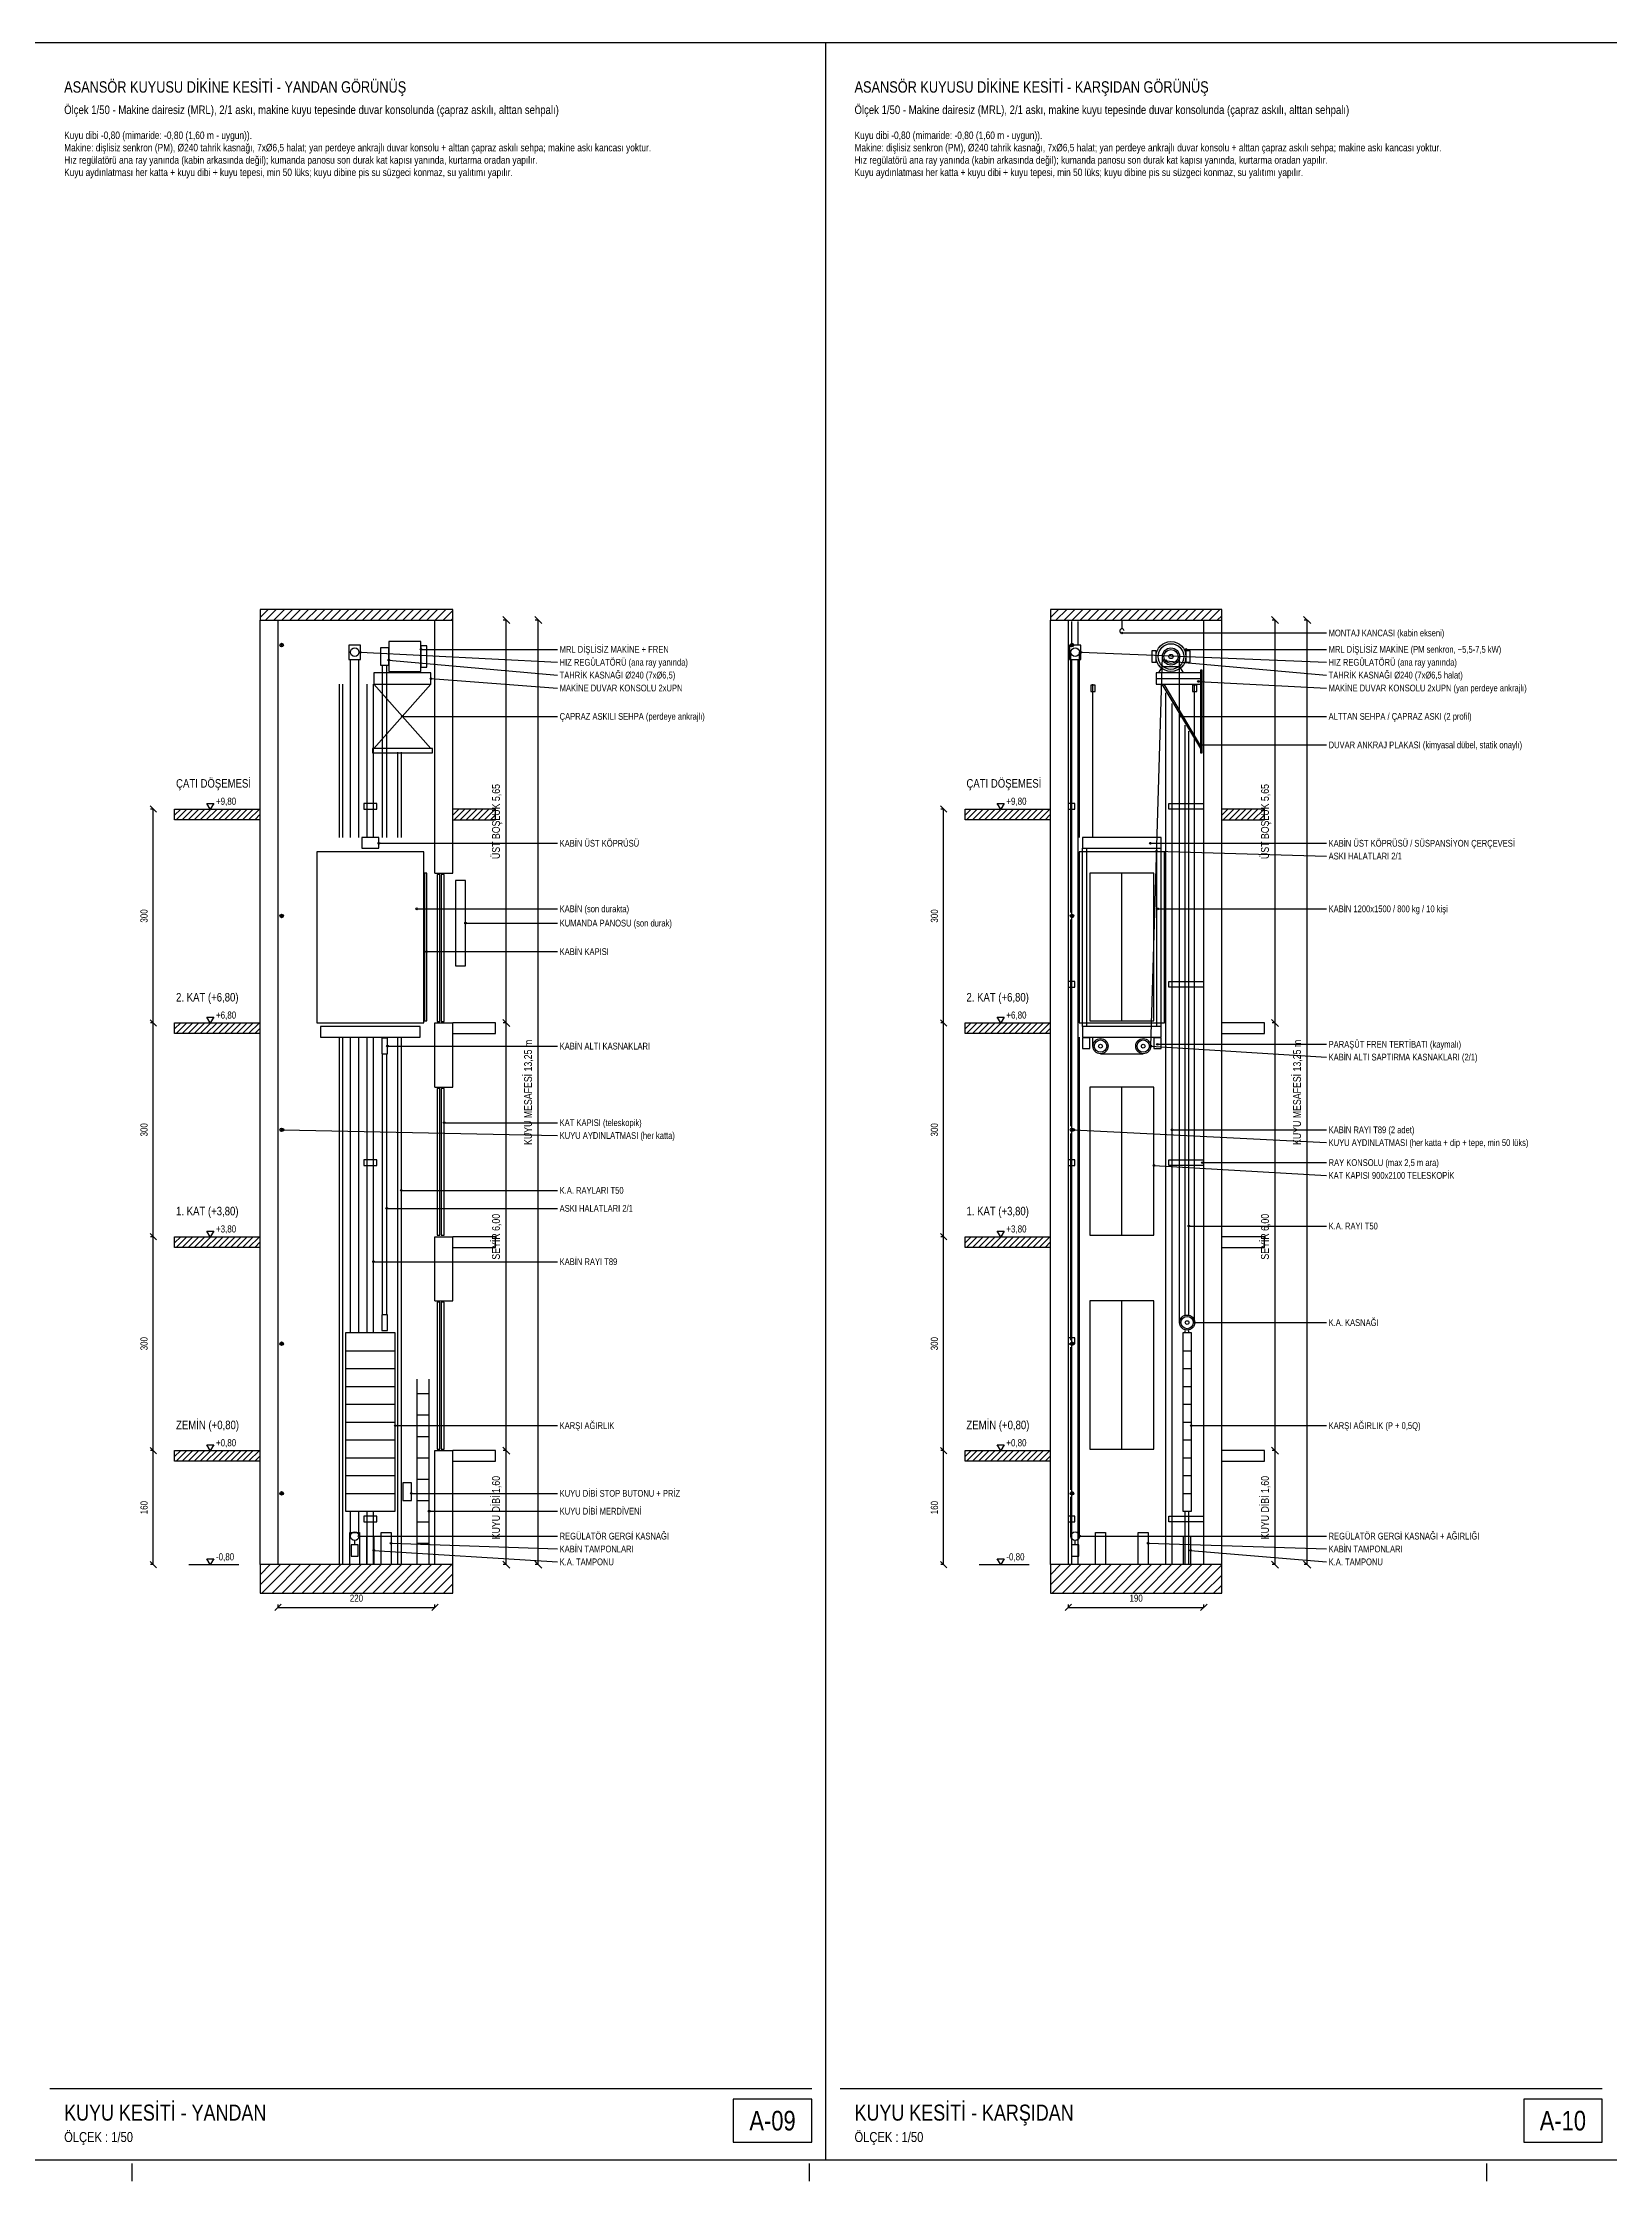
# Model space of a CAD drawing. Header units: centimetres. Extents: x 0 to 12847, y -30 to 2970.
# Drawn here: x 8524 to 10722, y -30 to 2970 of the extents above; entities that cross this region are included whole.
import ezdxf
from ezdxf.enums import TextEntityAlignment as Align

# ---------------------------------------------------------------- set-up
doc = ezdxf.new("R2010")
doc.units = ezdxf.units.CM
doc.linetypes.add('CENTER', pattern=[40, 25, -5, 5, -5])
for name, color, linetype in [('SCOTT-ANTET', 4, 'CONTINUOUS'), ('SCOTT-BASLIK', 5, 'CONTINUOUS'), ('SCOTT-CERCEVE', 7, 'CONTINUOUS'), ('SCOTT-DUVAR', 7, 'CONTINUOUS'), ('SCOTT-EKSEN', 8, 'CENTER'), ('SCOTT-ELEKTRIK', 3, 'CONTINUOUS'), ('SCOTT-HALAT', 6, 'CONTINUOUS'), ('SCOTT-KA', 30, 'CONTINUOUS'), ('SCOTT-KABIN', 5, 'CONTINUOUS'), ('SCOTT-KAPI', 3, 'CONTINUOUS'), ('SCOTT-KOT', 2, 'CONTINUOUS'), ('SCOTT-MOTOR', 6, 'CONTINUOUS'), ('SCOTT-OLCU', 3, 'CONTINUOUS'), ('SCOTT-RAY', 1, 'CONTINUOUS'), ('SCOTT-TARAMA', 8, 'CONTINUOUS'), ('SCOTT-YAZI', 4, 'CONTINUOUS'), ('SCOTT-YUK', 1, 'CONTINUOUS')]:
    doc.layers.add(name, color=color, linetype=linetype)
doc.styles.get("Standard").update_dxf_attribs({"font": 'arial.ttf', "width": 0.8})

msp = doc.modelspace()

# ---------------------------------------------------------------- linework, layer by layer
at = {"layer": 'SCOTT-ANTET'}
for p, q in [((8534.4, 100), (9603, 100)), ((9643, 100), (10711.6, 100))]:
    msp.add_line(p, q, dxfattribs=at)
for points in [[(9493, 25), (9603, 25), (9603, 85), (9493, 85)], [(10601.6, 25), (10711.6, 25), (10711.6, 85), (10601.6, 85)]]:
    msp.add_lwpolyline(points, close=True, dxfattribs=at)
at = {"layer": 'SCOTT-CERCEVE'}
msp.add_line((9623, 0), (9623, 2970), dxfattribs=at)
for points in [[(0, 0), (12846.6, 0), (12846.6, 2970), (0, 2970)], [(100, 0), (12821.6, 0), (12821.6, 2970), (100, 2970)]]:
    msp.add_lwpolyline(points, close=True, dxfattribs=at)
at = {"layer": 'SCOTT-DUVAR'}
for p, q in [((8829.4, 835), (8829.4, 2160)), ((8854.4, 835), (8854.4, 2160)), ((9074.4, 1805), (9074.4, 2160)), ((9099.4, 1805), (9099.4, 2160)), ((9938, 835), (9938, 2160)), ((9963, 835), (9963, 2160)), ((10153, 835), (10153, 2160)), ((10178, 835), (10178, 2160)), ((9074.4, 1805), (9099.4, 1805)), ((9074.4, 1505), (9074.4, 1595)), ((9074.4, 1595), (9099.4, 1595)), ((9099.4, 1505), (9099.4, 1595)), ((9074.4, 1505), (9099.4, 1505)), ((9074.4, 1205), (9074.4, 1295)), ((9074.4, 1295), (9099.4, 1295)), ((9099.4, 1205), (9099.4, 1295)), ((9074.4, 1205), (9099.4, 1205)), ((9074.4, 835), (9074.4, 995)), ((9074.4, 995), (9099.4, 995)), ((9099.4, 835), (9099.4, 995))]:
    msp.add_line(p, q, dxfattribs=at)
for points in [[(8829.4, 2160), (9099.4, 2160), (9099.4, 2175), (8829.4, 2175)], [(9938, 2160), (10178, 2160), (10178, 2175), (9938, 2175)], [(8829.4, 795), (9099.4, 795), (9099.4, 835), (8829.4, 835)], [(9938, 795), (10178, 795), (10178, 835), (9938, 835)]]:
    msp.add_lwpolyline(points, close=True, dxfattribs=at)
for points in [[(8829.4, 1880), (8709.4, 1880), (8709.4, 1895), (8829.4, 1895)], [(9099.4, 1880), (9159.4, 1880), (9159.4, 1895), (9099.4, 1895)], [(9938, 1880), (9818, 1880), (9818, 1895), (9938, 1895)], [(10178, 1880), (10238, 1880), (10238, 1895), (10178, 1895)], [(8829.4, 1580), (8709.4, 1580), (8709.4, 1595), (8829.4, 1595)], [(9099.4, 1580), (9159.4, 1580), (9159.4, 1595), (9099.4, 1595)], [(9938, 1580), (9818, 1580), (9818, 1595), (9938, 1595)], [(10178, 1580), (10238, 1580), (10238, 1595), (10178, 1595)], [(8829.4, 1280), (8709.4, 1280), (8709.4, 1295), (8829.4, 1295)], [(9099.4, 1280), (9159.4, 1280), (9159.4, 1295), (9099.4, 1295)], [(9938, 1280), (9818, 1280), (9818, 1295), (9938, 1295)], [(10178, 1280), (10238, 1280), (10238, 1295), (10178, 1295)], [(8829.4, 980), (8709.4, 980), (8709.4, 995), (8829.4, 995)], [(9099.4, 980), (9159.4, 980), (9159.4, 995), (9099.4, 995)], [(9938, 980), (9818, 980), (9818, 995), (9938, 995)], [(10178, 980), (10238, 980), (10238, 995), (10178, 995)]]:
    msp.add_lwpolyline(points, dxfattribs=at)
at = {"layer": 'SCOTT-EKSEN'}
for p, q in [((8650, -30), (8650, -5)), ((9600, -30), (9600, -5)), ((10550, -30), (10550, -5))]:
    msp.add_line(p, q, dxfattribs=at)
at = {"layer": 'SCOTT-ELEKTRIK'}
for p, q in [((8857.7, 2123.3), (8861.1, 2126.7)), ((8857.7, 2126.7), (8861.1, 2123.3)), ((9966.3, 2123.3), (9969.7, 2126.7)), ((9966.3, 2126.7), (9969.7, 2123.3)), ((8857.7, 1743.3), (8861.1, 1746.7)), ((8857.7, 1746.7), (8861.1, 1743.3)), ((9966.3, 1743.3), (9969.7, 1746.7)), ((9966.3, 1746.7), (9969.7, 1743.3)), ((8857.7, 1443.3), (8861.1, 1446.7)), ((8857.7, 1446.7), (8861.1, 1443.3)), ((9966.3, 1443.3), (9969.7, 1446.7)), ((9966.3, 1446.7), (9969.7, 1443.3)), ((8857.7, 1143.3), (8861.1, 1146.7)), ((8857.7, 1146.7), (8861.1, 1143.3)), ((9966.3, 1143.3), (9969.7, 1146.7)), ((9966.3, 1146.7), (9969.7, 1143.3)), ((8857.7, 933.3), (8861.1, 936.7)), ((8857.7, 936.7), (8861.1, 933.3)), ((9966.3, 933.3), (9969.7, 936.7)), ((9966.3, 936.7), (9969.7, 933.3))]:
    msp.add_line(p, q, dxfattribs=at)
for points in [[(9103.4, 1675), (9117.4, 1675), (9117.4, 1795), (9103.4, 1795)], [(9029.4, 925), (9041.4, 925), (9041.4, 950), (9029.4, 950)]]:
    msp.add_lwpolyline(points, close=True, dxfattribs=at)
for centre in [(8859.4, 2125), (9968, 2125), (8859.4, 1745), (9968, 1745), (8859.4, 1445), (9968, 1445), (8859.4, 1145), (9968, 1145), (8859.4, 935), (9968, 935)]:
    msp.add_circle(centre, 2.5, dxfattribs=at)
at = {"layer": 'SCOTT-HALAT'}
for p, q in [((8955.9, 1855), (8955.9, 2105)), ((8967.9, 1855), (8967.9, 2105)), ((9966.5, 1750), (9966.5, 2115)), ((9978.5, 1855), (9978.5, 2115)), ((10078.6, 1562.4), (10094.9, 2109)), ((10118.9, 1174.6), (10118.9, 2109)), ((9000.9, 1855), (9000.9, 2097)), ((9006.9, 1855), (9006.9, 2097)), ((9997.4, 1855), (9997.4, 2070)), ((10140.1, 1174.6), (10140.1, 2070)), ((9966.5, 1450), (9966.5, 1740)), ((8955.9, 1160), (8955.9, 1575)), ((8967.9, 1160), (8967.9, 1575)), ((9978.5, 875), (9978.5, 1575)), ((9997.4, 1562.4), (9997.4, 1575)), ((9000.9, 1185.6), (9000.9, 1551.4)), ((9006.9, 1185.6), (9006.9, 1551.4)), ((10008, 1551.8), (10068, 1551.8)), ((9966.5, 1150), (9966.5, 1440)), ((9966.5, 940), (9966.5, 1140)), ((9966.5, 875), (9966.5, 930)), ((8955.9, 875), (8955.9, 910)), ((8967.9, 875), (8967.9, 910))]:
    msp.add_line(p, q, dxfattribs=at)
for points in [[(9994.4, 2060), (10000.4, 2060), (10000.4, 2069), (9994.4, 2069)], [(10137.1, 2060), (10143.1, 2060), (10143.1, 2069), (10137.1, 2069)]]:
    msp.add_lwpolyline(points, close=True, dxfattribs=at)
at = {"layer": 'SCOTT-KA'}
for p, q in [((8948.9, 1135), (9018.9, 1135)), ((8948.9, 1110), (9018.9, 1110)), ((10123.5, 1135), (10135.5, 1135)), ((10123.5, 1110), (10135.5, 1110)), ((8948.9, 1085), (9018.9, 1085)), ((10123.5, 1085), (10135.5, 1085)), ((8948.9, 1060), (9018.9, 1060)), ((10123.5, 1060), (10135.5, 1060)), ((8948.9, 1035), (9018.9, 1035)), ((10123.5, 1035), (10135.5, 1035)), ((8948.9, 1010), (9018.9, 1010)), ((10123.5, 1010), (10135.5, 1010)), ((8948.9, 985), (9018.9, 985)), ((8948.9, 960), (9018.9, 960)), ((10123.5, 985), (10135.5, 985)), ((10123.5, 960), (10135.5, 960)), ((8948.9, 935), (9018.9, 935)), ((10123.5, 935), (10135.5, 935))]:
    msp.add_line(p, q, dxfattribs=at)
for points in [[(8948.9, 910), (9018.9, 910), (9018.9, 1160), (8948.9, 1160)], [(10123.5, 910), (10135.5, 910), (10135.5, 1160), (10123.5, 1160)]]:
    msp.add_lwpolyline(points, close=True, dxfattribs=at)
at = {"layer": 'SCOTT-KABIN'}
for p, q in [((9983, 1590), (9983, 1840)), ((9989, 1590), (9989, 1840)), ((10087, 1590), (10087, 1840)), ((10093, 1590), (10093, 1840))]:
    msp.add_line(p, q, dxfattribs=at)
for points in [[(8908.9, 1595), (9058.9, 1595), (9058.9, 1835), (8908.9, 1835)], [(8971.9, 1840), (8995.9, 1840), (8995.9, 1855), (8971.9, 1855)], [(9978, 1595), (10098, 1595), (10098, 1835), (9978, 1835)], [(9983, 1840), (10093, 1840), (10093, 1855), (9983, 1855)], [(8913.9, 1575), (9053.9, 1575), (9053.9, 1590), (8913.9, 1590)], [(9983, 1575), (10093, 1575), (10093, 1590), (9983, 1590)]]:
    msp.add_lwpolyline(points, close=True, dxfattribs=at)
at = {"layer": 'SCOTT-KAPI'}
for p, q in [((10038, 1598), (10038, 1805)), ((10038, 1297), (10038, 1505)), ((10038, 997), (10038, 1205)), ((9049.4, 835), (9049.4, 1095)), ((9066.4, 835), (9066.4, 1095)), ((9049.4, 1075), (9066.4, 1075)), ((9049.4, 1045), (9066.4, 1045)), ((9049.4, 1015), (9066.4, 1015)), ((9049.4, 985), (9066.4, 985)), ((9049.4, 955), (9066.4, 955)), ((9049.4, 925), (9066.4, 925)), ((9049.4, 895), (9066.4, 895)), ((9049.4, 865), (9066.4, 865))]:
    msp.add_line(p, q, dxfattribs=at)
for points in [[(9059.9, 1598), (9062.9, 1598), (9062.9, 1805), (9059.9, 1805)], [(9077.4, 1597), (9081.4, 1597), (9081.4, 1803), (9077.4, 1803)], [(9083.4, 1597), (9087.4, 1597), (9087.4, 1803), (9083.4, 1803)], [(9993, 1598), (10083, 1598), (10083, 1805), (9993, 1805)], [(9077.4, 1297), (9081.4, 1297), (9081.4, 1503), (9077.4, 1503)], [(9083.4, 1297), (9087.4, 1297), (9087.4, 1503), (9083.4, 1503)], [(9993, 1297), (10083, 1297), (10083, 1505), (9993, 1505)], [(9077.4, 997), (9081.4, 997), (9081.4, 1203), (9077.4, 1203)], [(9083.4, 997), (9087.4, 997), (9087.4, 1203), (9083.4, 1203)], [(9993, 997), (10083, 997), (10083, 1205), (9993, 1205)]]:
    msp.add_lwpolyline(points, close=True, dxfattribs=at)
at = {"layer": 'SCOTT-KOT'}
for p, q in [((8729.4, 1895), (8799.4, 1895)), ((9838, 1895), (9908, 1895)), ((8729.4, 1595), (8799.4, 1595)), ((9838, 1595), (9908, 1595)), ((8729.4, 1295), (8799.4, 1295)), ((9838, 1295), (9908, 1295)), ((8729.4, 995), (8799.4, 995)), ((9838, 995), (9908, 995)), ((8729.4, 835), (8799.4, 835)), ((9838, 835), (9908, 835))]:
    msp.add_line(p, q, dxfattribs=at)
for points in [[(8759.4, 1895), (8754.4, 1903), (8764.4, 1903)], [(9868, 1895), (9863, 1903), (9873, 1903)], [(8759.4, 1595), (8754.4, 1603), (8764.4, 1603)], [(9868, 1595), (9863, 1603), (9873, 1603)], [(8759.4, 1295), (8754.4, 1303), (8764.4, 1303)], [(9868, 1295), (9863, 1303), (9873, 1303)], [(8759.4, 995), (8754.4, 1003), (8764.4, 1003)], [(9868, 995), (9863, 1003), (9873, 1003)], [(8759.4, 835), (8754.4, 843), (8764.4, 843)], [(9868, 835), (9863, 843), (9873, 843)]]:
    msp.add_lwpolyline(points, close=True, dxfattribs=at)
at = {"layer": 'SCOTT-MOTOR'}
for p, q in [((10038, 2160), (10038, 2148)), ((9964.5, 2115), (9965.5, 2115)), ((8988.9, 2070), (9068.9, 1980)), ((9068.9, 2070), (8988.9, 1980)), ((9014.9, 2086), (9014.9, 2088)), ((9049.9, 2086), (9049.9, 2088)), ((10086, 2078), (10149.5, 2078)), ((10094, 2070), (10148.5, 1980)), ((10097, 2070), (10148.5, 1983)), ((8961.9, 863), (8961.9, 869)), ((9972.5, 863), (9972.5, 869))]:
    msp.add_line(p, q, dxfattribs=at)
for points in [[(9009.9, 2088), (9054.9, 2088), (9054.9, 2130), (9009.9, 2130)], [(8953.9, 2105), (8969.9, 2105), (8969.9, 2125), (8953.9, 2125)], [(8997.9, 2097), (9009.9, 2097), (9009.9, 2121), (8997.9, 2121)], [(9054.9, 2094), (9062.9, 2094), (9062.9, 2124), (9054.9, 2124)], [(9964.5, 2105), (9980.5, 2105), (9980.5, 2125), (9964.5, 2125)], [(10079.9, 2101), (10085.9, 2101), (10085.9, 2117), (10079.9, 2117)], [(10127.9, 2101), (10133.9, 2101), (10133.9, 2117), (10127.9, 2117)], [(8988.9, 2070), (9068.9, 2070), (9068.9, 2086), (8988.9, 2086)], [(10086, 2070), (10149.5, 2070), (10149.5, 2086), (10086, 2086)], [(10148.5, 1974), (10150.5, 1974), (10150.5, 2090), (10148.5, 2090)], [(8986.9, 1974), (9070.9, 1974), (9070.9, 1980), (8986.9, 1980)], [(8999.9, 1551.4), (9007.9, 1551.4), (9007.9, 1573.4), (8999.9, 1573.4)], [(8999.9, 1163.6), (9007.9, 1163.6), (9007.9, 1185.6), (8999.9, 1185.6)], [(8956.9, 847), (8966.9, 847), (8966.9, 863), (8956.9, 863)], [(9967.5, 847), (9977.5, 847), (9977.5, 863), (9967.5, 863)]]:
    msp.add_lwpolyline(points, close=True, dxfattribs=at)
msp.add_lwpolyline([(10089.9, 2086), (10094.9, 2095), (10118.9, 2095), (10123.9, 2086)], dxfattribs=at)
for centre, radius in [((10106.9, 2109), 21), ((8961.9, 2115), 6), ((9972.5, 2115), 6), ((10106.9, 2109), 18), ((10106.9, 2109), 12), ((10106.9, 2109), 9.84), ((10106.9, 2109), 3), ((10149.7, 2081), 0.9), ((10149.7, 1985), 0.9), ((10008, 1562.4), 10.6), ((10008, 1562.4), 8.69), ((10008, 1562.4), 2.65), ((10068, 1562.4), 10.6), ((10068, 1562.4), 8.69), ((10068, 1562.4), 2.65), ((10129.5, 1174.6), 10.6), ((10129.5, 1174.6), 8.69), ((10129.5, 1174.6), 2.65), ((8961.9, 875), 6), ((9972.5, 875), 6)]:
    msp.add_circle(centre, radius, dxfattribs=at)
msp.add_arc((10038, 2145), 3, 0, 270, dxfattribs=at)
at = {"layer": 'SCOTT-OLCU'}
for p, q in [((9179.4, 2155.1), (9169.5, 2164.9)), ((9174.4, 2160), (9170, 2160)), ((9174.4, 1595), (9174.4, 2160)), ((9224.4, 2155.1), (9214.5, 2164.9)), ((9219.4, 2160), (9215, 2160)), ((9219.4, 835), (9219.4, 2160)), ((10257.9, 2155.1), (10248, 2164.9)), ((10253, 2160), (10248.6, 2160)), ((10253, 1595), (10253, 2160)), ((10302.9, 2155.1), (10293, 2164.9)), ((10298, 2160), (10293.6, 2160)), ((10298, 835), (10298, 2160)), ((8683.9, 1890.5), (8674.9, 1899.5)), ((8679.4, 1895), (8675.4, 1895)), ((8679.4, 1595), (8679.4, 1895)), ((9792.5, 1890.5), (9783.5, 1899.5)), ((9788, 1895), (9784, 1895)), ((9788, 1595), (9788, 1895)), ((8683.9, 1590.5), (8674.9, 1599.5)), ((8683.9, 1590.5), (8674.9, 1599.5)), ((8679.4, 1595), (8675.4, 1595)), ((8679.4, 1595), (8675.4, 1595)), ((8679.4, 1295), (8679.4, 1595)), ((9179.4, 1590), (9169.5, 1600)), ((9179.4, 1590), (9169.5, 1600)), ((9174.4, 1595), (9170, 1595)), ((9174.4, 1595), (9170, 1595)), ((9174.4, 995), (9174.4, 1595)), ((9792.5, 1590.5), (9783.5, 1599.5)), ((9792.5, 1590.5), (9783.5, 1599.5)), ((9788, 1595), (9784, 1595)), ((9788, 1595), (9784, 1595)), ((9788, 1295), (9788, 1595)), ((10257.9, 1590), (10248, 1600)), ((10257.9, 1590), (10248, 1600)), ((10253, 1595), (10248.6, 1595)), ((10253, 1595), (10248.6, 1595)), ((10253, 995), (10253, 1595)), ((8683.9, 1290.5), (8674.9, 1299.5)), ((8683.9, 1290.5), (8674.9, 1299.5)), ((8679.4, 1295), (8675.4, 1295)), ((8679.4, 1295), (8675.4, 1295)), ((8679.4, 995), (8679.4, 1295)), ((9792.5, 1290.5), (9783.5, 1299.5)), ((9792.5, 1290.5), (9783.5, 1299.5)), ((9788, 1295), (9784, 1295)), ((9788, 1295), (9784, 1295)), ((9788, 995), (9788, 1295)), ((8683.9, 990.5), (8674.9, 999.5)), ((8683.9, 990.5), (8674.9, 999.5)), ((8679.4, 995), (8675.4, 995)), ((8679.4, 995), (8675.4, 995)), ((8679.4, 835), (8679.4, 995)), ((9179.4, 990), (9169.5, 1000)), ((9179.4, 990), (9169.5, 1000)), ((9174.4, 995), (9170, 995)), ((9174.4, 995), (9170, 995)), ((9174.4, 835), (9174.4, 995)), ((9792.5, 990.5), (9783.5, 999.5)), ((9792.5, 990.5), (9783.5, 999.5)), ((9788, 995), (9784, 995)), ((9788, 995), (9784, 995)), ((9788, 835), (9788, 995)), ((10257.9, 990), (10248, 1000)), ((10257.9, 990), (10248, 1000)), ((10253, 995), (10248.6, 995)), ((10253, 995), (10248.6, 995)), ((10253, 835), (10253, 995)), ((8683.9, 830.5), (8674.9, 839.5)), ((8679.4, 835), (8675.4, 835)), ((9179.4, 830), (9169.5, 840)), ((9174.4, 835), (9170, 835)), ((9224.4, 830), (9214.5, 840)), ((9219.4, 835), (9215, 835)), ((9792.5, 830.5), (9783.5, 839.5)), ((9788, 835), (9784, 835)), ((10257.9, 830), (10248, 840)), ((10253, 835), (10248.6, 835)), ((10302.9, 830), (10293, 840)), ((10298, 835), (10293.6, 835)), ((8849.9, 770.5), (8858.9, 779.5)), ((8854.4, 775), (8854.4, 779)), ((8854.4, 775), (9074.4, 775)), ((9069.9, 770.5), (9078.9, 779.5)), ((9074.4, 775), (9074.4, 779)), ((9958.5, 770.5), (9967.5, 779.5)), ((9963, 775), (9963, 779)), ((9963, 775), (10153, 775)), ((10148.5, 770.5), (10157.5, 779.5)), ((10153, 775), (10153, 779))]:
    msp.add_line(p, q, dxfattribs=at)
at = {"layer": 'SCOTT-RAY'}
for p, q in [((9967.6, 2125), (9967.6, 2158)), ((9976.5, 2125), (9976.5, 2158)), ((9967.6, 835), (9967.6, 2105)), ((9976.5, 835), (9976.5, 2105)), ((8940.4, 1855), (8940.4, 2070)), ((8945.4, 1855), (8945.4, 2070)), ((8979.5, 1855), (8979.5, 2070)), ((8988.4, 1855), (8988.4, 2070)), ((10099.5, 835), (10099.5, 2057.9)), ((10108.4, 835), (10108.4, 2043.2)), ((10127, 1185.6), (10127, 2012.5)), ((10132, 1185.6), (10132, 2004.2)), ((9022.4, 1855), (9022.4, 1975)), ((9027.4, 1855), (9027.4, 1975)), ((8940.4, 835), (8940.4, 1575)), ((8945.4, 835), (8945.4, 1575)), ((8979.5, 1160), (8979.5, 1575)), ((8988.4, 1160), (8988.4, 1575)), ((9022.4, 835), (9022.4, 1575)), ((9027.4, 835), (9027.4, 1575)), ((10127, 1160), (10127, 1163.6)), ((10132, 1160), (10132, 1163.6)), ((8979.5, 835), (8979.5, 910)), ((8988.4, 835), (8988.4, 910)), ((10127, 835), (10127, 910)), ((10132, 835), (10132, 910))]:
    msp.add_line(p, q, dxfattribs=at)
for points in [[(8974.9, 1895), (8992.9, 1895), (8992.9, 1903), (8974.9, 1903)], [(8974.9, 1395), (8992.9, 1395), (8992.9, 1403), (8974.9, 1403)], [(8974.9, 895), (8992.9, 895), (8992.9, 903), (8974.9, 903)]]:
    msp.add_lwpolyline(points, close=True, dxfattribs=at)
for points in [[(9963, 1895), (9972, 1895), (9972, 1903), (9963, 1903)], [(10153, 1895), (10104, 1895), (10104, 1903), (10153, 1903)], [(9963, 1645), (9972, 1645), (9972, 1653), (9963, 1653)], [(10153, 1645), (10104, 1645), (10104, 1653), (10153, 1653)], [(9963, 1395), (9972, 1395), (9972, 1403), (9963, 1403)], [(10153, 1395), (10104, 1395), (10104, 1403), (10153, 1403)], [(9963, 1145), (9972, 1145), (9972, 1153), (9963, 1153)], [(9963, 895), (9972, 895), (9972, 903), (9963, 903)], [(10153, 895), (10104, 895), (10104, 903), (10153, 903)]]:
    msp.add_lwpolyline(points, dxfattribs=at)
at = {"layer": 'SCOTT-TARAMA'}
for p, q in [((8829.4, 2163.7), (8840.7, 2175)), ((8837, 2160), (8852, 2175)), ((8848.4, 2160), (8863.4, 2175)), ((8859.7, 2160), (8874.7, 2175)), ((8871, 2160), (8886, 2175)), ((8882.3, 2160), (8897.3, 2175)), ((8893.6, 2160), (8908.6, 2175)), ((8904.9, 2160), (8919.9, 2175)), ((8916.2, 2160), (8931.2, 2175)), ((8927.6, 2160), (8942.6, 2175)), ((8938.9, 2160), (8953.9, 2175)), ((8950.2, 2160), (8965.2, 2175)), ((8961.5, 2160), (8976.5, 2175)), ((8972.8, 2160), (8987.8, 2175)), ((8984.1, 2160), (8999.1, 2175)), ((8995.4, 2160), (9010.4, 2175)), ((9006.8, 2160), (9021.8, 2175)), ((9018.1, 2160), (9033.1, 2175)), ((9029.4, 2160), (9044.4, 2175)), ((9040.7, 2160), (9055.7, 2175)), ((9052, 2160), (9067, 2175)), ((9063.3, 2160), (9078.3, 2175)), ((9074.6, 2160), (9089.6, 2175)), ((9085.9, 2160), (9099.4, 2173.5)), ((9097.3, 2160), (9099.4, 2162.2)), ((9938, 2163.7), (9949.3, 2175)), ((9945.6, 2160), (9960.6, 2175)), ((9956.9, 2160), (9971.9, 2175)), ((9968.3, 2160), (9983.3, 2175)), ((9979.6, 2160), (9994.6, 2175)), ((9990.9, 2160), (10005.9, 2175)), ((10002.2, 2160), (10017.2, 2175)), ((10013.5, 2160), (10028.5, 2175)), ((10024.8, 2160), (10039.8, 2175)), ((10036.1, 2160), (10051.1, 2175)), ((10047.4, 2160), (10062.4, 2175)), ((10058.8, 2160), (10073.8, 2175)), ((10070.1, 2160), (10085.1, 2175)), ((10081.4, 2160), (10096.4, 2175)), ((10092.7, 2160), (10107.7, 2175)), ((10104, 2160), (10119, 2175)), ((10115.3, 2160), (10130.3, 2175)), ((10126.6, 2160), (10141.6, 2175)), ((10138, 2160), (10153, 2175)), ((10149.3, 2160), (10164.3, 2175)), ((10160.6, 2160), (10175.6, 2175)), ((10171.9, 2160), (10178, 2166.1)), ((8709.4, 1886.5), (8717.9, 1895)), ((8711.4, 1880), (8726.4, 1895)), ((8719.9, 1880), (8734.9, 1895)), ((8728.4, 1880), (8743.4, 1895)), ((8736.8, 1880), (8751.8, 1895)), ((8745.3, 1880), (8760.3, 1895)), ((8753.8, 1880), (8768.8, 1895)), ((8762.3, 1880), (8777.3, 1895)), ((8770.8, 1880), (8785.8, 1895)), ((8779.3, 1880), (8794.3, 1895)), ((8787.8, 1880), (8802.8, 1895)), ((8796.2, 1880), (8811.2, 1895)), ((8804.7, 1880), (8819.7, 1895)), ((8813.2, 1880), (8828.2, 1895)), ((9099.4, 1886.5), (9107.9, 1895)), ((9101.4, 1880), (9116.4, 1895)), ((9109.9, 1880), (9124.9, 1895)), ((9118.4, 1880), (9133.4, 1895)), ((9126.8, 1880), (9141.8, 1895)), ((9135.3, 1880), (9150.3, 1895)), ((9143.8, 1880), (9158.8, 1895)), ((9818, 1886.5), (9826.5, 1895)), ((9820, 1880), (9835, 1895)), ((9828.5, 1880), (9843.5, 1895)), ((9836.9, 1880), (9851.9, 1895)), ((9845.4, 1880), (9860.4, 1895)), ((9853.9, 1880), (9868.9, 1895)), ((9862.4, 1880), (9877.4, 1895)), ((9870.9, 1880), (9885.9, 1895)), ((9879.4, 1880), (9894.4, 1895)), ((9887.9, 1880), (9902.9, 1895)), ((9896.3, 1880), (9911.3, 1895)), ((9904.8, 1880), (9919.8, 1895)), ((9913.3, 1880), (9928.3, 1895)), ((9921.8, 1880), (9936.8, 1895)), ((10178, 1886.5), (10186.5, 1895)), ((10180, 1880), (10195, 1895)), ((10188.5, 1880), (10203.5, 1895)), ((10196.9, 1880), (10211.9, 1895)), ((10205.4, 1880), (10220.4, 1895)), ((10213.9, 1880), (10228.9, 1895)), ((10222.4, 1880), (10237.4, 1895)), ((8821.7, 1880), (8829.4, 1887.7)), ((9152.3, 1880), (9159.4, 1887.1)), ((9930.3, 1880), (9938, 1887.7)), ((10230.9, 1880), (10238, 1887.1)), ((8709.4, 1586.5), (8717.9, 1595)), ((8711.4, 1580), (8726.4, 1595)), ((8719.9, 1580), (8734.9, 1595)), ((8728.4, 1580), (8743.4, 1595)), ((8736.8, 1580), (8751.8, 1595)), ((8745.3, 1580), (8760.3, 1595)), ((8753.8, 1580), (8768.8, 1595)), ((8762.3, 1580), (8777.3, 1595)), ((8770.8, 1580), (8785.8, 1595)), ((8779.3, 1580), (8794.3, 1595)), ((8787.8, 1580), (8802.8, 1595)), ((8796.2, 1580), (8811.2, 1595)), ((8804.7, 1580), (8819.7, 1595)), ((8813.2, 1580), (8828.2, 1595)), ((9818, 1586.5), (9826.5, 1595)), ((9820, 1580), (9835, 1595)), ((9828.5, 1580), (9843.5, 1595)), ((9836.9, 1580), (9851.9, 1595)), ((9845.4, 1580), (9860.4, 1595)), ((9853.9, 1580), (9868.9, 1595)), ((9862.4, 1580), (9877.4, 1595)), ((9870.9, 1580), (9885.9, 1595)), ((9879.4, 1580), (9894.4, 1595)), ((9887.9, 1580), (9902.9, 1595)), ((9896.3, 1580), (9911.3, 1595)), ((9904.8, 1580), (9919.8, 1595)), ((9913.3, 1580), (9928.3, 1595)), ((9921.8, 1580), (9936.8, 1595)), ((8821.7, 1580), (8829.4, 1587.7)), ((9930.3, 1580), (9938, 1587.7)), ((8709.4, 1286.5), (8717.9, 1295)), ((8711.4, 1280), (8726.4, 1295)), ((8719.9, 1280), (8734.9, 1295)), ((8728.4, 1280), (8743.4, 1295)), ((8736.8, 1280), (8751.8, 1295)), ((8745.3, 1280), (8760.3, 1295)), ((8753.8, 1280), (8768.8, 1295)), ((8762.3, 1280), (8777.3, 1295)), ((8770.8, 1280), (8785.8, 1295)), ((8779.3, 1280), (8794.3, 1295)), ((8787.8, 1280), (8802.8, 1295)), ((8796.2, 1280), (8811.2, 1295)), ((8804.7, 1280), (8819.7, 1295)), ((8813.2, 1280), (8828.2, 1295)), ((9818, 1286.5), (9826.5, 1295)), ((9820, 1280), (9835, 1295)), ((9828.5, 1280), (9843.5, 1295)), ((9836.9, 1280), (9851.9, 1295)), ((9845.4, 1280), (9860.4, 1295)), ((9853.9, 1280), (9868.9, 1295)), ((9862.4, 1280), (9877.4, 1295)), ((9870.9, 1280), (9885.9, 1295)), ((9879.4, 1280), (9894.4, 1295)), ((9887.9, 1280), (9902.9, 1295)), ((9896.3, 1280), (9911.3, 1295)), ((9904.8, 1280), (9919.8, 1295)), ((9913.3, 1280), (9928.3, 1295)), ((9921.8, 1280), (9936.8, 1295)), ((8821.7, 1280), (8829.4, 1287.7)), ((9930.3, 1280), (9938, 1287.7)), ((8709.4, 986.5), (8717.9, 995)), ((8711.4, 980), (8726.4, 995)), ((8719.9, 980), (8734.9, 995)), ((8728.4, 980), (8743.4, 995)), ((8736.8, 980), (8751.8, 995)), ((8745.3, 980), (8760.3, 995)), ((8753.8, 980), (8768.8, 995)), ((8762.3, 980), (8777.3, 995)), ((8770.8, 980), (8785.8, 995)), ((8779.3, 980), (8794.3, 995)), ((8787.8, 980), (8802.8, 995)), ((8796.2, 980), (8811.2, 995)), ((8804.7, 980), (8819.7, 995)), ((8813.2, 980), (8828.2, 995)), ((9818, 986.5), (9826.5, 995)), ((9820, 980), (9835, 995)), ((9828.5, 980), (9843.5, 995)), ((9836.9, 980), (9851.9, 995)), ((9845.4, 980), (9860.4, 995)), ((9853.9, 980), (9868.9, 995)), ((9862.4, 980), (9877.4, 995)), ((9870.9, 980), (9885.9, 995)), ((9879.4, 980), (9894.4, 995)), ((9887.9, 980), (9902.9, 995)), ((9896.3, 980), (9911.3, 995)), ((9904.8, 980), (9919.8, 995)), ((9913.3, 980), (9928.3, 995)), ((9921.8, 980), (9936.8, 995)), ((8821.7, 980), (8829.4, 987.7)), ((9930.3, 980), (9938, 987.7)), ((8829.4, 820.9), (8843.6, 835)), ((8829.4, 806.7), (8857.7, 835)), ((8831.8, 795), (8871.8, 835)), ((8846, 795), (8886, 835)), ((8860.1, 795), (8900.1, 835)), ((8874.3, 795), (8914.3, 835)), ((8888.4, 795), (8928.4, 835)), ((8902.6, 795), (8942.6, 835)), ((8916.7, 795), (8956.7, 835)), ((8930.8, 795), (8970.8, 835)), ((8945, 795), (8985, 835)), ((8959.1, 795), (8999.1, 835)), ((8973.3, 795), (9013.3, 835)), ((8987.4, 795), (9027.4, 835)), ((9001.5, 795), (9041.5, 835)), ((9015.7, 795), (9055.7, 835)), ((9029.8, 795), (9069.8, 835)), ((9044, 795), (9084, 835)), ((9058.1, 795), (9098.1, 835)), ((9072.3, 795), (9099.4, 822.2)), ((9938, 820.9), (9952.1, 835)), ((9938, 806.7), (9966.3, 835)), ((9940.4, 795), (9980.4, 835)), ((9954.6, 795), (9994.6, 835)), ((9968.7, 795), (10008.7, 835)), ((9982.9, 795), (10022.9, 835)), ((9997, 795), (10037, 835)), ((10011.1, 795), (10051.1, 835)), ((10025.3, 795), (10065.3, 835)), ((10039.4, 795), (10079.4, 835)), ((10053.6, 795), (10093.6, 835)), ((10067.7, 795), (10107.7, 835)), ((10081.8, 795), (10121.8, 835)), ((10096, 795), (10136, 835)), ((10110.1, 795), (10150.1, 835)), ((10124.3, 795), (10164.3, 835)), ((10138.4, 795), (10178, 834.6)), ((10152.6, 795), (10178, 820.4)), ((9086.4, 795), (9099.4, 808)), ((10166.7, 795), (10178, 806.3))]:
    msp.add_line(p, q, dxfattribs=at)
at = {"layer": 'SCOTT-YAZI'}
for p, q in [((10038, 2142), (10325, 2142)), ((8969.9, 2115), (9246.4, 2100.9)), ((9009.9, 2104), (9246.4, 2082.9)), ((9054.9, 2119), (9246.4, 2119)), ((9980.5, 2115), (10325, 2100.9)), ((10099.7, 2103), (10325, 2082.9)), ((10127.9, 2119), (10325, 2119)), ((9068.9, 2078), (9246.4, 2064.8)), ((10145.5, 2074), (10325, 2064.8)), ((9028.9, 2025), (9246.4, 2025)), ((10121.2, 2025), (10325, 2025)), ((10149.5, 1985), (10325, 1985)), ((8995.9, 1847), (9246.4, 1847)), ((10078, 1847), (10325, 1847)), ((10086.7, 1835.7), (10325, 1829)), ((9048.9, 1755), (9246.4, 1755)), ((10088, 1755), (10325, 1755)), ((9117.4, 1735), (9246.4, 1735)), ((9062.9, 1695), (9246.4, 1695)), ((9007.9, 1562.4), (9246.4, 1562.4)), ((10078.6, 1562.4), (10325, 1547)), ((10088, 1565), (10325, 1565)), ((8861.9, 1445), (9246.4, 1437)), ((9087.4, 1455), (9246.4, 1455)), ((9970.5, 1445), (10325, 1427)), ((10108.4, 1445), (10325, 1445)), ((10083, 1395), (10325, 1381)), ((10151, 1399), (10325, 1399)), ((9027.4, 1360), (9246.4, 1360)), ((9006.9, 1334.8), (9246.4, 1334.8)), ((10132, 1310), (10325, 1310)), ((8988.4, 1260), (9246.4, 1260)), ((10140.1, 1174.6), (10325, 1174.6)), ((9018.9, 1030), (9246.4, 1030)), ((10135.5, 1030), (10325, 1030)), ((9041.4, 935), (9246.4, 935)), ((9066.4, 910), (9246.4, 910)), ((8967.9, 875), (9246.4, 875)), ((9978.5, 875), (10325, 875)), ((8988.9, 855), (9246.4, 838.9)), ((9012.9, 865), (9246.4, 857)), ((10075, 865), (10325, 857)), ((10134.5, 855), (10325, 838.9))]:
    msp.add_line(p, q, dxfattribs=at)
for centre in [(10038, 2142), (8969.9, 2115), (9009.9, 2104), (9054.9, 2119), (9980.5, 2115), (10099.7, 2103), (10127.9, 2119), (9068.9, 2078), (10145.5, 2074), (9028.9, 2025), (10121.2, 2025), (10149.5, 1985), (8995.9, 1847), (10078, 1847), (10086.7, 1835.7), (9048.9, 1755), (10088, 1755), (9117.4, 1735), (9062.9, 1695), (9007.9, 1562.4), (10078.6, 1562.4), (10088, 1565), (8861.9, 1445), (9087.4, 1455), (9970.5, 1445), (10108.4, 1445), (10083, 1395), (10151, 1399), (9027.4, 1360), (9006.9, 1334.8), (10132, 1310), (8988.4, 1260), (10140.1, 1174.6), (9018.9, 1030), (10135.5, 1030), (9041.4, 935), (9066.4, 910), (8967.9, 875), (9978.5, 875), (8988.9, 855), (9012.9, 865), (10075, 865), (10134.5, 855)]:
    msp.add_circle(centre, 1.2, dxfattribs=at)
at = {"layer": 'SCOTT-YUK'}
for points in [[(9983, 1559), (9993, 1559), (9993, 1574), (9983, 1574)], [(10083, 1559), (10093, 1559), (10093, 1574), (10083, 1574)]]:
    msp.add_lwpolyline(points, close=True, dxfattribs=at)
for points in [[(8954.9, 835), (8954.9, 880), (8968.9, 880), (8968.9, 835)], [(8978.9, 835), (8978.9, 875), (8988.9, 875), (8988.9, 835)], [(8998.9, 835), (8998.9, 880), (9012.9, 880), (9012.9, 835)], [(10001, 835), (10001, 880), (10015, 880), (10015, 835)], [(10061, 835), (10061, 880), (10075, 880), (10075, 835)], [(10124.5, 835), (10124.5, 875), (10134.5, 875), (10134.5, 835)]]:
    msp.add_lwpolyline(points, dxfattribs=at)

# ---------------------------------------------------------------- texts
at = {"layer": 'SCOTT-ANTET', "width": 0.8}
for s, p in [('A-09', (9548, 55)), ('A-10', (10656.6, 55))]:
    msp.add_text(s, height=27.5, dxfattribs=at).set_placement(p, align=Align.MIDDLE_CENTER)
for p in [(8554.4, 25), (9663, 25)]:
    msp.add_text('ÖLÇEK : 1/50', height=14, dxfattribs=at).set_placement(p)
at = {"layer": 'SCOTT-BASLIK', "width": 0.8}
for s, height, p in [('ASANSÖR KUYUSU DİKİNE KESİTİ - YANDAN GÖRÜNÜŞ', 16, (8554.4, 2900)), ('ASANSÖR KUYUSU DİKİNE KESİTİ - KARŞIDAN GÖRÜNÜŞ', 16, (9663, 2900)), ('Ölçek 1/50 - Makine dairesiz (MRL), 2/1 askı, makine kuyu tepesinde duvar konsolunda (çapraz askılı, alttan sehpalı)', 12, (8554.4, 2870)), ('Ölçek 1/50 - Makine dairesiz (MRL), 2/1 askı, makine kuyu tepesinde duvar konsolunda (çapraz askılı, alttan sehpalı)', 12, (9663, 2870)), ('ÇATI DÖŞEMESİ', 12, (8711.4, 1925)), ('ÇATI DÖŞEMESİ', 12, (9820, 1925)), ('2. KAT (+6,80)', 12, (8711.4, 1625)), ('2. KAT (+6,80)', 12, (9820, 1625)), ('1. KAT (+3,80)', 12, (8711.4, 1325)), ('1. KAT (+3,80)', 12, (9820, 1325)), ('ZEMİN (+0,80)', 12, (8711.4, 1025)), ('ZEMİN (+0,80)', 12, (9820, 1025)), ('KUYU KESİTİ - YANDAN', 22.5, (8554.4, 55)), ('KUYU KESİTİ - KARŞIDAN', 22.5, (9663, 55))]:
    msp.add_text(s, height=height, dxfattribs=at).set_placement(p)
at = {"layer": 'SCOTT-KOT', "width": 0.8}
for s, p in [('+9,80', (8767.4, 1898)), ('+9,80', (9876, 1898)), ('+6,80', (8767.4, 1598)), ('+6,80', (9876, 1598)), ('+3,80', (8767.4, 1298)), ('+3,80', (9876, 1298)), ('+0,80', (8767.4, 998)), ('+0,80', (9876, 998)), ('-0,80', (8767.4, 838)), ('-0,80', (9876, 838))]:
    msp.add_text(s, height=10, dxfattribs=at).set_placement(p, align=Align.BOTTOM_LEFT)
at = {"layer": 'SCOTT-OLCU', "width": 0.8}
for s, height, p in [('ÜST BOŞLUK 5,65', 11, (9168.9, 1877.5)), ('ÜST BOŞLUK 5,65', 11, (10247.5, 1877.5)), ('300', 10, (8674.4, 1745)), ('300', 10, (9783, 1745)), ('KUYU MESAFESİ 13,25 m', 11, (9213.9, 1497.5)), ('KUYU MESAFESİ 13,25 m', 11, (10292.5, 1497.5)), ('300', 10, (8674.4, 1445)), ('300', 10, (9783, 1445)), ('SEYİR 6,00', 11, (9168.9, 1295)), ('SEYİR 6,00', 11, (10247.5, 1295)), ('300', 10, (8674.4, 1145)), ('300', 10, (9783, 1145)), ('KUYU DİBİ 1,60', 11, (9168.9, 915)), ('KUYU DİBİ 1,60', 11, (10247.5, 915)), ('160', 10, (8674.4, 915)), ('160', 10, (9783, 915))]:
    msp.add_text(s, height=height, rotation=90, dxfattribs=at).set_placement(p, align=Align.BOTTOM_CENTER)
for s, p in [('220', (8964.4, 780)), ('190', (10058, 780))]:
    msp.add_text(s, height=10, dxfattribs=at).set_placement(p, align=Align.BOTTOM_CENTER)
at = {"layer": 'SCOTT-YAZI', "width": 0.8}
for s, p in [('Kuyu dibi -0,80 (mimaride: -0,80 (1,60 m - uygun)).', (8554.4, 2835)), ('Makine: dişlisiz senkron (PM), %%c240 tahrik kasnağı, 7x%%c6,5 halat; yan perdeye ankrajlı duvar konsolu + alttan çapraz askılı sehpa; makine askı kancası yoktur.', (8554.4, 2817.7)), ('Kuyu dibi -0,80 (mimaride: -0,80 (1,60 m - uygun)).', (9663, 2835)), ('Makine: dişlisiz senkron (PM), %%c240 tahrik kasnağı, 7x%%c6,5 halat; yan perdeye ankrajlı duvar konsolu + alttan çapraz askılı sehpa; makine askı kancası yoktur.', (9663, 2817.7)), ('Hız regülatörü ana ray yanında (kabin arkasında değil); kumanda panosu son durak kat kapısı yanında, kurtarma oradan yapılır.', (8554.4, 2800.3)), ('Kuyu aydınlatması her katta + kuyu dibi + kuyu tepesi, min 50 lüks; kuyu dibine pis su süzgeci konmaz, su yalıtımı yapılır.', (8554.4, 2783)), ('Hız regülatörü ana ray yanında (kabin arkasında değil); kumanda panosu son durak kat kapısı yanında, kurtarma oradan yapılır.', (9663, 2800.3)), ('Kuyu aydınlatması her katta + kuyu dibi + kuyu tepesi, min 50 lüks; kuyu dibine pis su süzgeci konmaz, su yalıtımı yapılır.', (9663, 2783))]:
    msp.add_text(s, height=10.5, dxfattribs=at).set_placement(p)
for s, p in [('MONTAJ KANCASI (kabin ekseni)', (10328, 2142)), ('MRL DİŞLİSİZ MAKİNE + FREN', (9249.4, 2119)), ('HIZ REGÜLATÖRÜ (ana ray yanında)', (9249.4, 2100.9)), ('MRL DİŞLİSİZ MAKİNE (PM senkron, ~5,5-7,5 kW)', (10328, 2119)), ('HIZ REGÜLATÖRÜ (ana ray yanında)', (10328, 2100.9)), ('TAHRİK KASNAĞI %%c240 (7x%%c6,5)', (9249.4, 2082.9)), ('MAKİNE DUVAR KONSOLU 2xUPN', (9249.4, 2064.8)), ('TAHRİK KASNAĞI %%c240 (7x%%c6,5 halat)', (10328, 2082.9)), ('MAKİNE DUVAR KONSOLU 2xUPN (yan perdeye ankrajlı)', (10328, 2064.8)), ('ÇAPRAZ ASKILI SEHPA (perdeye ankrajlı)', (9249.4, 2025)), ('ALTTAN SEHPA / ÇAPRAZ ASKI (2 profil)', (10328, 2025)), ('DUVAR ANKRAJ PLAKASI (kimyasal dübel, statik onaylı)', (10328, 1985)), ('KABİN ÜST KÖPRÜSÜ', (9249.4, 1847)), ('ASKI HALATLARI 2/1', (10328, 1829)), ('KABİN ÜST KÖPRÜSÜ / SÜSPANSİYON ÇERÇEVESİ', (10328, 1847)), ('KABİN (son durakta)', (9249.4, 1755)), ('KUMANDA PANOSU (son durak)', (9249.4, 1735)), ('KABİN 1200x1500 / 800 kg / 10 kişi', (10328, 1755)), ('KABİN KAPISI', (9249.4, 1695)), ('KABİN ALTI KASNAKLARI', (9249.4, 1562.4)), ('PARAŞÜT FREN TERTİBATI (kaymalı)', (10328, 1565)), ('KABİN ALTI SAPTIRMA KASNAKLARI (2/1)', (10328, 1547)), ('KAT KAPISI (teleskopik)', (9249.4, 1455)), ('KUYU AYDINLATMASI (her katta)', (9249.4, 1437)), ('KABİN RAYI T89 (2 adet)', (10328, 1445)), ('KUYU AYDINLATMASI (her katta + dip + tepe, min 50 lüks)', (10328, 1427)), ('RAY KONSOLU (max 2,5 m ara)', (10328, 1399)), ('KAT KAPISI 900x2100 TELESKOPİK', (10328, 1381)), ('K.A. RAYLARI T50', (9249.4, 1360)), ('ASKI HALATLARI 2/1', (9249.4, 1334.8)), ('K.A. RAYI T50', (10328, 1310)), ('KABİN RAYI T89', (9249.4, 1260)), ('K.A. KASNAĞI', (10328, 1174.6)), ('KARŞI AĞIRLIK', (9249.4, 1030)), ('KARŞI AĞIRLIK (P + 0,5Q)', (10328, 1030)), ('KUYU DİBİ STOP BUTONU + PRİZ', (9249.4, 935)), ('KUYU DİBİ MERDİVENİ', (9249.4, 910)), ('REGÜLATÖR GERGİ KASNAĞI', (9249.4, 875)), ('REGÜLATÖR GERGİ KASNAĞI + AĞIRLIĞI', (10328, 875)), ('KABİN TAMPONLARI', (9249.4, 857)), ('K.A. TAMPONU', (9249.4, 838.9)), ('KABİN TAMPONLARI', (10328, 857)), ('K.A. TAMPONU', (10328, 838.9))]:
    msp.add_text(s, height=9.5, dxfattribs=at).set_placement(p, align=Align.MIDDLE_LEFT)

doc.saveas('drawing.dxf')
